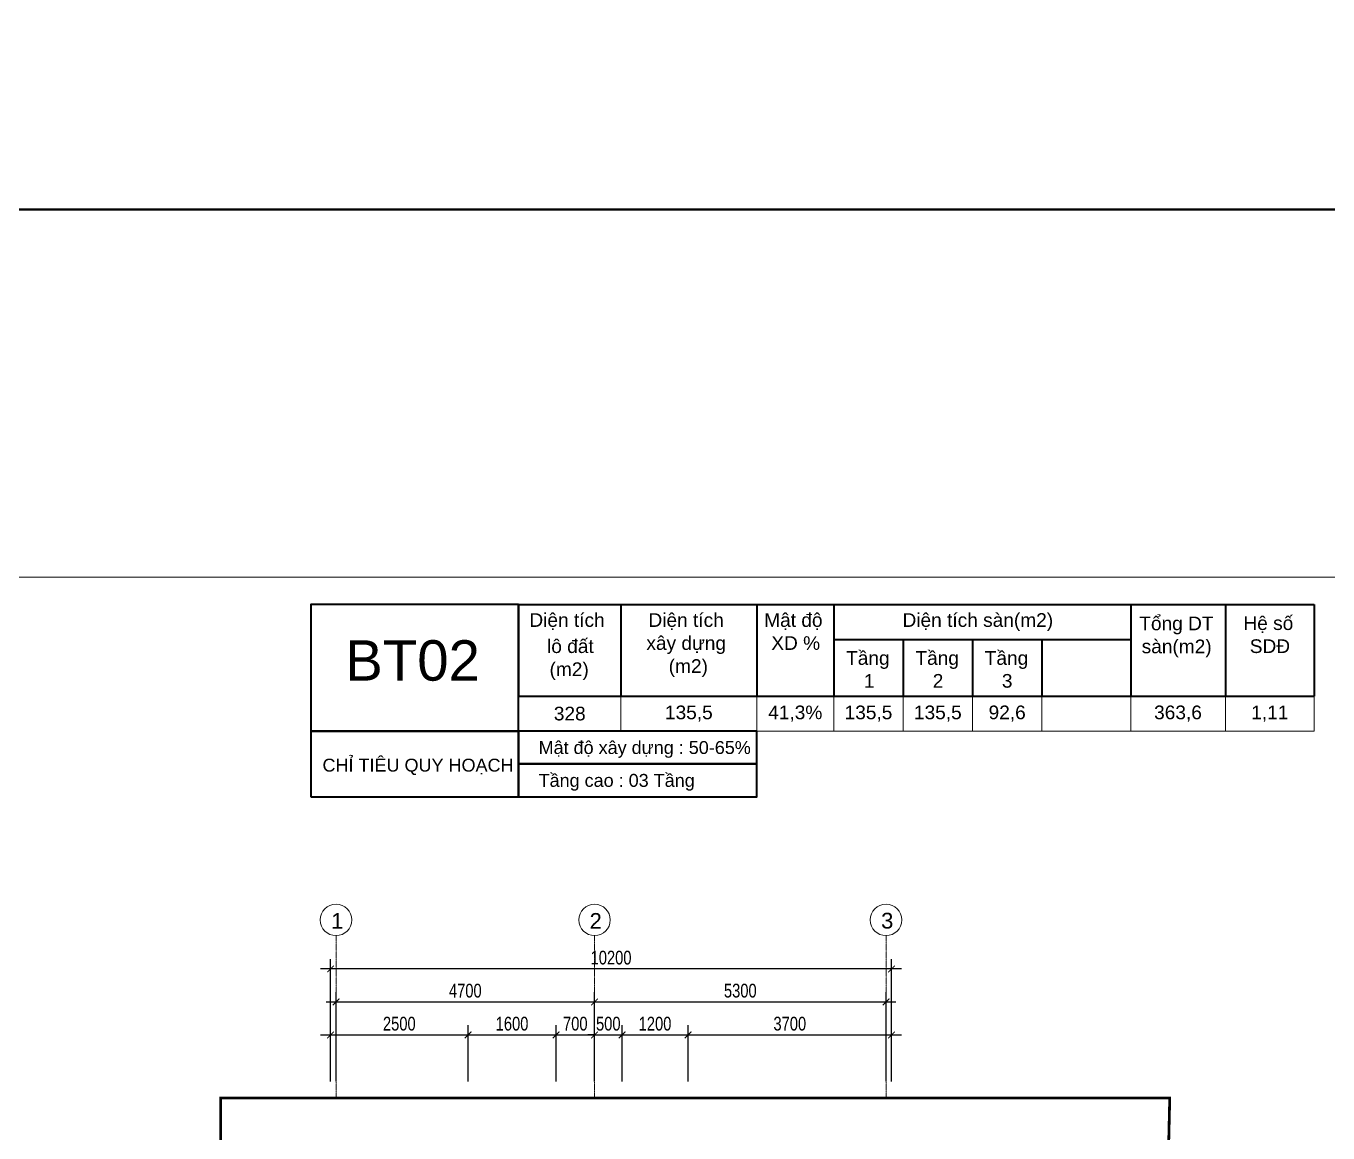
# Model space of a CAD drawing. Header units: millimetres. Extents: x 33748 to 451939, y -263262 to 62681.
# Drawn here: x 202985 to 226657, y -6481 to 13633 of the extents above; entities that cross this region are included whole.
import ezdxf
from ezdxf.enums import TextEntityAlignment as Align
from ezdxf.xclip import XClip

# ---------------------------------------------------------------- set-up
doc = ezdxf.new("R2010")
doc.units = ezdxf.units.MM
doc.header["$PDMODE"] = 98
doc.linetypes.add('CENTER', pattern=[50.8, 31.75, -6.35, 6.35, -6.35])
doc.linetypes.add('HIDDEN', pattern=[0.375, 0.25, -0.125])
doc.layers.get('Defpoints').update_dxf_attribs({"color": 202, "lineweight": 13})
for name, color, linetype, lineweight in [('-CENTER', 143, 'CENTER', 13), ('-CONCRETE', 1, 'Continuous', 35), ('-KH', 143, 'Continuous', 13), ('-LINE1', 7, 'Continuous', 18), ('-RANH GIOI KHU DAT', 12, 'CENTER', 18), ('-TEXT', 7, 'Continuous', 15), ('-WALL', 4, 'Continuous', 35)]:
    doc.layers.add(name, color=color, linetype=linetype, lineweight=lineweight)
doc.layers.add('12. NET DIM', color=9, linetype='Continuous')
doc.styles.add('1', font='arial.ttf')
doc.styles.add('AVANH', font='', dxfattribs={"width": 0.8})
doc.styles.get("Standard").update_dxf_attribs({"font": 'arial.ttf'})
doc.styles.get('AVANH').set_extended_font_data('.VnAvantH')
doc.dimstyles.new('C_100A3', dxfattribs={"dimscale": 100, "dimtxt": 2.5, "dimasz": 1.2, "dimexe": 1.8, "dimexo": 0, "dimgap": 0.75, "dimtad": 1, "dimdec": 0, "dimzin": 0, "dimdsep": 46, "dimtxsty": 'AVANH', "dimblk": 'ARCHTICK', "dimcen": 0, "dimdle": 1.8, "dimclrd": 256, "dimclre": 256, "dimclrt": 7, "dimadec": 0, "dimazin": 0, "dimtfac": 0.0001, "dimtdec": 0, "dimtix": 1, "dimtmove": 2, "dimatfit": 3, "dimldrblk": 'ARCHTICK', "dimfxl": 1.8, "dimtolj": 1, "dimtzin": 0, "dimarcsym": 0})

# ---------------------------------------------------------------- blocks, each defined once
blk = doc.blocks.new('A$C37A47670')
at = {"layer": '-WALL'}
for p, q in [((0, 1905), (16565, 1905)), ((0, 1905), (0, 0)), ((2134, 1905), (2134, 0)), ((4959, 1905), (4959, 0)), ((6565, 1905), (6565, 0)), ((12744, 1905), (12744, 0)), ((14715, 1905), (14715, 0)), ((16565, 1905), (16565, 0)), ((6565, 1180), (12744, 1180)), ((8008, 1180), (8008, 0)), ((9451, 1180), (9451, 0)), ((10894, 1180), (10894, 0)), ((0, 0), (16565, 0))]:
    blk.add_line(p, q, dxfattribs=at)
for s, height, p in [('Diện tích', 284.5, (227, 1443)), ('Diện tích', 284.5, (2706, 1443)), ('Mật độ', 284.5, (5115, 1443)), ('Diện tích sàn(m2)', 284.48, (7994, 1443)), ('Tổng DT', 284.5, (12923, 1373)), ('Hệ số', 284.5, (15091, 1378)), (' lô đất', 284.5, (484, 899)), ('xây dựng', 284.5, (2663, 964)), ('XD %%%', 284.5, (5263, 964)), ('sàn(m2)', 284.5, (12973, 894)), ('SDĐ', 284.5, (15223, 899)), ('Tầng', 284.5, (6820, 653)), ('Tầng', 284.5, (8263, 653)), ('Tầng', 284.5, (9706, 653)), ('(m2)', 284.5, (647, 420)), ('(m2)', 284.5, (3127, 485)), ('1', 284, (7192, 178)), ('2', 284, (8624, 178)), ('3', 284, (10063, 178))]:
    blk.add_text(s, height=height, dxfattribs=at).set_placement(p)
blk = doc.blocks.new('A$Cc865fbe0')
at = {"layer": '-WALL'}
for points in [[(0, 0), (3775, 0), (3775, 1194), (0, 1194)], [(3775, 597), (8107, 597), (8107, 1194), (3775, 1194)], [(3775, 0), (8107, 0), (8107, 597), (3775, 597)]]:
    blk.add_lwpolyline(points, close=True, dxfattribs=at)
for s, p in [('Mật độ xây dựng : 50-65%%%', (4141, 778)), ('CHỈ TIÊU QUY HOẠCH', (212, 458)), ('Tầng cao : 03 Tầng', (4141, 181))]:
    blk.add_text(s, height=234.37, dxfattribs=at).set_placement(p)
blk = doc.blocks.new('_ARCHTICK')
at = {"const_width": 0.15}
blk.add_lwpolyline([(-0.5, -0.5), (0.5, 0.5)], dxfattribs=at)
blk = doc.blocks.new('*D123')
at = {"layer": '12. NET DIM', "lineweight": -2, "transparency": 16777216}
for p, q in [((208622, -5549), (208622, -3921)), ((213322, -5549), (213322, -3921)), ((208442, -4101), (213502, -4101))]:
    blk.add_line(p, q, dxfattribs=at)
at = {"layer": 'Defpoints', "color": 0, "transparency": 16777216}
for p in [(213322, -4101), (208622, -5549), (213322, -5549)]:
    blk.add_point(p, dxfattribs=at)
at = {"layer": '12. NET DIM', "lineweight": -2, "transparency": 16777216, "xscale": 120, "yscale": 120, "zscale": 120, "rotation": 180}
blk.add_blockref('_ARCHTICK', (208622, -4101), dxfattribs=at)
at = {"layer": '12. NET DIM', "lineweight": -2, "transparency": 16777216, "xscale": 120, "yscale": 120, "zscale": 120}
blk.add_blockref('_ARCHTICK', (213322, -4101), dxfattribs=at)
at = {"layer": '12. NET DIM', "color": 7, "transparency": 16777216, "insert": (210972, -3897), "char_height": 250, "attachment_point": 5, "style": 'AVANH'}
blk.add_mtext('\\A1;4700', dxfattribs=at)
blk = doc.blocks.new('*D124')
at = {"layer": '12. NET DIM', "lineweight": -2, "transparency": 16777216}
for p, q in [((213322, -5549), (213322, -3921)), ((218622, -5549), (218622, -3921)), ((213142, -4101), (218802, -4101))]:
    blk.add_line(p, q, dxfattribs=at)
at = {"layer": 'Defpoints', "color": 0, "transparency": 16777216}
for p in [(218622, -4101), (213322, -5549), (218622, -5549)]:
    blk.add_point(p, dxfattribs=at)
at = {"layer": '12. NET DIM', "lineweight": -2, "transparency": 16777216, "xscale": 120, "yscale": 120, "zscale": 120, "rotation": 180}
blk.add_blockref('_ARCHTICK', (213322, -4101), dxfattribs=at)
at = {"layer": '12. NET DIM', "lineweight": -2, "transparency": 16777216, "xscale": 120, "yscale": 120, "zscale": 120}
blk.add_blockref('_ARCHTICK', (218622, -4101), dxfattribs=at)
at = {"layer": '12. NET DIM', "color": 7, "transparency": 16777216, "insert": (215972, -3897), "char_height": 250, "attachment_point": 5, "style": 'AVANH'}
blk.add_mtext('\\A1;5300', dxfattribs=at)
blk = doc.blocks.new('*D125')
at = {"layer": '12. NET DIM', "lineweight": -2, "transparency": 16777216}
for p, q in [((218902, -3501), (208342, -3501)), ((208522, -5549), (208522, -3321)), ((218722, -5549), (218722, -3321))]:
    blk.add_line(p, q, dxfattribs=at)
at = {"layer": 'Defpoints', "color": 0, "transparency": 16777216}
for p in [(208522, -3501), (208522, -5549), (218722, -5549)]:
    blk.add_point(p, dxfattribs=at)
at = {"layer": '12. NET DIM', "lineweight": -2, "transparency": 16777216, "xscale": 120, "yscale": 120, "zscale": 120, "rotation": 180}
blk.add_blockref('_ARCHTICK', (208522, -3501), dxfattribs=at)
at = {"layer": '12. NET DIM', "lineweight": -2, "transparency": 16777216, "xscale": 120, "yscale": 120, "zscale": 120}
blk.add_blockref('_ARCHTICK', (218722, -3501), dxfattribs=at)
at = {"layer": '12. NET DIM', "color": 7, "transparency": 16777216, "insert": (213622, -3297), "char_height": 250, "attachment_point": 5, "style": 'AVANH'}
blk.add_mtext('\\A1;10200', dxfattribs=at)
blk = doc.blocks.new('*T258')
at = {"layer": '-LINE1', "linetype": 'ByBlock', "lineweight": -2, "transparency": 16777216}
for p, q in [((0, 0), (176.96, 0)), ((0, 0), (0, -25.17)), ((16.05, 0), (16.05, -25.17)), ((34.58, 0), (34.58, -25.17)), ((59.1, 0), (59.1, -25.17)), ((73.04, 0), (73.04, -25.17)), ((85.57, 0), (85.57, -25.17)), ((98.09, 0), (98.09, -25.17)), ((110.62, 0), (110.62, -25.17)), ((126.68, 0), (126.68, -25.17)), ((143.79, 0), (143.79, -25.17)), ((159.84, 0), (159.84, -25.17)), ((176.96, 0), (176.96, -25.17)), ((0, -6.29), (176.96, -6.29)), ((0, -12.59), (176.96, -12.59)), ((0, -18.88), (176.96, -18.88)), ((0, -25.17), (176.96, -25.17))]:
    blk.add_line(p, q, dxfattribs=at)
at = {"layer": '-LINE1', "color": 0, "transparency": 16777216, "char_height": 2.4694}
for s, insert, width, attachment_point in [('{\\fArial|b1|i0|c0;M1 BT', (1.5, -4.79), 13.055, 7), ('{\\fArial|b0|i0|c0;250', (25.32, -3.15), 15.5244, 5), ('{\\fArial|b0|i0|c0;117,6', (46.84, -3.15), 21.5217, 5), ('{\\fArial|b0|i0|c0;47,0%', (66.07, -3.15), 10.9383, 5), ('{\\fArial|b0|i0|c0;117,6', (79.3, -3.15), 9.5272, 5), ('{\\fArial|b0|i0|c0;117,6', (91.83, -3.15), 9.5272, 5), ('{\\fArial|b0|i0|c0;79,3', (104.36, -3.15), 9.5272, 5), ('{\\fArial|b0|i0|c0;314,5', (135.23, -3.15), 14.1133, 5), ('{\\fArial|b0|i0|c0;1,26', (151.82, -3.15), 13.055, 5), ('{\\fArial|b1|i0|c0;49', (168.4, -3.15), 14.1133, 5), ('{\\fArial|b0|i0|c0;', (112.12, -4.79), 13.055, 7), ('{\\fArial|b1|i0|c0;M2 BT', (1.5, -11.09), 13.055, 7), ('{\\fArial|b0|i0|c0;328', (25.32, -9.44), 15.5244, 5), ('{\\fArial|b0|i0|c0;135,5', (46.84, -9.44), 21.5217, 5), ('{\\fArial|b0|i0|c0;41,3%', (66.07, -9.44), 10.9383, 5), ('{\\fArial|b0|i0|c0;135,5', (79.3, -9.44), 9.5272, 5), ('{\\fArial|b0|i0|c0;135,5', (91.83, -9.44), 9.5272, 5), ('{\\fArial|b0|i0|c0;92,6', (104.36, -9.44), 9.5272, 5), ('{\\fArial|b0|i0|c0;363,6', (135.23, -9.44), 14.1133, 5), ('{\\fArial|b0|i0|c0;1,11', (151.82, -9.44), 13.055, 5), ('{\\fArial|b1|i0|c0;6', (168.4, -9.44), 14.1133, 5), ('{\\fArial|b0|i0|c0;', (112.12, -11.09), 13.055, 7), ('{\\fArial|b1|i0|c0;M3 BT', (1.5, -17.38), 13.055, 7), ('{\\fArial|b0|i0|c0;242,5', (25.32, -15.73), 15.5244, 5), ('{\\fArial|b0|i0|c0;107,6', (46.84, -15.73), 21.5217, 5), ('{\\fArial|b0|i0|c0;44,4%', (66.07, -15.73), 10.9383, 5), ('{\\fArial|b0|i0|c0;107,6', (79.3, -15.73), 9.5272, 5), ('{\\fArial|b0|i0|c0;107,6', (91.83, -15.73), 9.5272, 5), ('{\\fArial|b0|i0|c0;78,4', (104.36, -15.73), 9.5272, 5), ('{\\fArial|b0|i0|c0;293,6', (135.23, -15.73), 14.1133, 5), ('{\\fArial|b0|i0|c0;1,21', (151.82, -15.73), 13.055, 5), ('{\\fArial|b1|i0|c0;2', (168.4, -15.73), 14.1133, 5), ('{\\fArial|b0|i0|c0;', (112.12, -17.38), 13.055, 7), ('{\\fArial|b0|i0|c0;367,5', (25.32, -22.02), 15.5244, 5), ('{\\fArial|b0|i0|c0;140', (46.84, -22.02), 21.5217, 5), ('{\\fArial|b0|i0|c0;38,1%', (66.07, -22.02), 10.9383, 5), ('{\\fArial|b0|i0|c0;140', (79.3, -22.02), 9.5272, 5), ('{\\fArial|b0|i0|c0;134', (91.83, -22.02), 9.5272, 5), ('{\\fArial|b0|i0|c0;87', (104.36, -22.02), 9.5272, 5), ('{\\fArial|b0|i0|c0;361', (135.23, -22.02), 14.1133, 5), ('{\\fArial|b0|i0|c0;0,98', (151.82, -22.02), 13.055, 5), ('{\\fArial|b1|i0|c0;2', (168.4, -22.02), 14.1133, 5), ('{\\fArial|b1|i0|c0;M4 BT', (1.5, -23.67), 13.055, 7), ('{\\fArial|b0|i0|c0;', (112.12, -23.67), 13.055, 7)]:
    blk.add_mtext(s, dxfattribs=dict(at, insert=insert, width=width, attachment_point=attachment_point))
blk = doc.blocks.new('Bang tk')
blk.add_blockref('*T258', (0, 25.17))
blk = doc.blocks.new('*D476')
at = {"layer": '12. NET DIM', "lineweight": -2, "transparency": 16777216}
for p, q in [((208342, -4701), (211202, -4701)), ((208522, -5549), (208522, -4521)), ((211022, -5549), (211022, -4521))]:
    blk.add_line(p, q, dxfattribs=at)
at = {"layer": 'Defpoints', "color": 0, "transparency": 16777216}
for p in [(211022, -4701), (208522, -5549), (211022, -5549)]:
    blk.add_point(p, dxfattribs=at)
at = {"layer": '12. NET DIM', "lineweight": -2, "transparency": 16777216, "xscale": 120, "yscale": 120, "zscale": 120, "rotation": 180}
blk.add_blockref('_ARCHTICK', (208522, -4701), dxfattribs=at)
at = {"layer": '12. NET DIM', "lineweight": -2, "transparency": 16777216, "xscale": 120, "yscale": 120, "zscale": 120}
blk.add_blockref('_ARCHTICK', (211022, -4701), dxfattribs=at)
at = {"layer": '12. NET DIM', "color": 7, "transparency": 16777216, "insert": (209772, -4497), "char_height": 250, "attachment_point": 5, "style": 'AVANH'}
blk.add_mtext('\\A1;2500', dxfattribs=at)
blk = doc.blocks.new('*D477')
at = {"layer": '12. NET DIM', "lineweight": -2, "transparency": 16777216}
for p, q in [((210842, -4701), (212802, -4701)), ((211022, -5549), (211022, -4521)), ((212622, -5549), (212622, -4521))]:
    blk.add_line(p, q, dxfattribs=at)
at = {"layer": 'Defpoints', "color": 0, "transparency": 16777216}
for p in [(212622, -4701), (211022, -5549), (212622, -5549)]:
    blk.add_point(p, dxfattribs=at)
at = {"layer": '12. NET DIM', "lineweight": -2, "transparency": 16777216, "xscale": 120, "yscale": 120, "zscale": 120, "rotation": 180}
blk.add_blockref('_ARCHTICK', (211022, -4701), dxfattribs=at)
at = {"layer": '12. NET DIM', "lineweight": -2, "transparency": 16777216, "xscale": 120, "yscale": 120, "zscale": 120}
blk.add_blockref('_ARCHTICK', (212622, -4701), dxfattribs=at)
at = {"layer": '12. NET DIM', "color": 7, "transparency": 16777216, "insert": (211822, -4497), "char_height": 250, "attachment_point": 5, "style": 'AVANH'}
blk.add_mtext('\\A1;1600', dxfattribs=at)
blk = doc.blocks.new('*D478')
at = {"layer": '12. NET DIM', "lineweight": -2, "transparency": 16777216}
for p, q in [((212442, -4701), (213502, -4701)), ((212622, -5549), (212622, -4521)), ((213322, -5549), (213322, -4521))]:
    blk.add_line(p, q, dxfattribs=at)
at = {"layer": 'Defpoints', "color": 0, "transparency": 16777216}
for p in [(213322, -4701), (212622, -5549), (213322, -5549)]:
    blk.add_point(p, dxfattribs=at)
at = {"layer": '12. NET DIM', "lineweight": -2, "transparency": 16777216, "xscale": 120, "yscale": 120, "zscale": 120, "rotation": 180}
blk.add_blockref('_ARCHTICK', (212622, -4701), dxfattribs=at)
at = {"layer": '12. NET DIM', "lineweight": -2, "transparency": 16777216, "xscale": 120, "yscale": 120, "zscale": 120}
blk.add_blockref('_ARCHTICK', (213322, -4701), dxfattribs=at)
at = {"layer": '12. NET DIM', "color": 7, "transparency": 16777216, "insert": (212972, -4497), "char_height": 250, "attachment_point": 5, "style": 'AVANH'}
blk.add_mtext('\\A1;700', dxfattribs=at)
blk = doc.blocks.new('*D479')
at = {"layer": '12. NET DIM', "lineweight": -2, "transparency": 16777216}
for p, q in [((213322, -4701), (213202, -4701)), ((213322, -5549), (213322, -4521)), ((213322, -4701), (213822, -4701)), ((213822, -5549), (213822, -4521)), ((213822, -4701), (213942, -4701))]:
    blk.add_line(p, q, dxfattribs=at)
at = {"layer": 'Defpoints', "color": 0, "transparency": 16777216}
for p in [(213822, -4701), (213322, -5549), (213822, -5549)]:
    blk.add_point(p, dxfattribs=at)
at = {"layer": '12. NET DIM', "lineweight": -2, "transparency": 16777216, "xscale": 120, "yscale": 120, "zscale": 120}
blk.add_blockref('_ARCHTICK', (213322, -4701), dxfattribs=at)
at = {"layer": '12. NET DIM', "lineweight": -2, "transparency": 16777216, "xscale": 120, "yscale": 120, "zscale": 120, "rotation": 180}
blk.add_blockref('_ARCHTICK', (213822, -4701), dxfattribs=at)
at = {"layer": '12. NET DIM', "color": 7, "transparency": 16777216, "insert": (213572, -4497), "char_height": 250, "attachment_point": 5, "style": 'AVANH'}
blk.add_mtext('\\A1;500', dxfattribs=at)
blk = doc.blocks.new('*D480')
at = {"layer": '12. NET DIM', "lineweight": -2, "transparency": 16777216}
for p, q in [((213642, -4701), (215202, -4701)), ((213822, -5549), (213822, -4521)), ((215022, -5549), (215022, -4521))]:
    blk.add_line(p, q, dxfattribs=at)
at = {"layer": 'Defpoints', "color": 0, "transparency": 16777216}
for p in [(215022, -4701), (213822, -5549), (215022, -5549)]:
    blk.add_point(p, dxfattribs=at)
at = {"layer": '12. NET DIM', "lineweight": -2, "transparency": 16777216, "xscale": 120, "yscale": 120, "zscale": 120, "rotation": 180}
blk.add_blockref('_ARCHTICK', (213822, -4701), dxfattribs=at)
at = {"layer": '12. NET DIM', "lineweight": -2, "transparency": 16777216, "xscale": 120, "yscale": 120, "zscale": 120}
blk.add_blockref('_ARCHTICK', (215022, -4701), dxfattribs=at)
at = {"layer": '12. NET DIM', "color": 7, "transparency": 16777216, "insert": (214422, -4497), "char_height": 250, "attachment_point": 5, "style": 'AVANH'}
blk.add_mtext('\\A1;1200', dxfattribs=at)
blk = doc.blocks.new('*D481')
at = {"layer": '12. NET DIM', "lineweight": -2, "transparency": 16777216}
for p, q in [((214842, -4701), (218902, -4701)), ((215022, -5549), (215022, -4521)), ((218722, -5549), (218722, -4521))]:
    blk.add_line(p, q, dxfattribs=at)
at = {"layer": 'Defpoints', "color": 0, "transparency": 16777216}
for p in [(218722, -4701), (215022, -5549), (218722, -5549)]:
    blk.add_point(p, dxfattribs=at)
at = {"layer": '12. NET DIM', "lineweight": -2, "transparency": 16777216, "xscale": 120, "yscale": 120, "zscale": 120, "rotation": 180}
blk.add_blockref('_ARCHTICK', (215022, -4701), dxfattribs=at)
at = {"layer": '12. NET DIM', "lineweight": -2, "transparency": 16777216, "xscale": 120, "yscale": 120, "zscale": 120}
blk.add_blockref('_ARCHTICK', (218722, -4701), dxfattribs=at)
at = {"layer": '12. NET DIM', "color": 7, "transparency": 16777216, "insert": (216872, -4497), "char_height": 250, "attachment_point": 5, "style": 'AVANH'}
blk.add_mtext('\\A1;3700', dxfattribs=at)

msp = doc.modelspace()

# ---------------------------------------------------------------- linework, layer by layer
at = {"layer": '-CENTER', "ltscale": 0.1}
for p, q in [((208622, -5869), (208622, -2895.6)), ((213321.7, -5869), (213321.7, -2895.6)), ((218622, -5869), (218622, -2895.6))]:
    msp.add_line(p, q, dxfattribs=at)
at = {"layer": '-CONCRETE', "color": 1}
for points in [[(123413.8, 62681.4), (451939.1, 62681.4), (451939.1, 10302.6), (123413.8, 10302.6)], [(123413.8, 10302.6), (451939.1, 10302.6), (451939.1, -42076.2), (123413.8, -42076.2)]]:
    msp.add_lwpolyline(points, close=True, dxfattribs=at)
at = {"layer": '-KH'}
for centre in [(208622, -2609.3), (213321.7, -2609.3), (218622, -2609.3)]:
    msp.add_circle(centre, 286.3, dxfattribs=at)
at = {"layer": '-RANH GIOI KHU DAT', "linetype": 'HIDDEN', "ltscale": 10, "const_width": 50}
msp.add_lwpolyline([(206522, -5844.8), (223780.5, -5844.8), (223431.5, -20846.1), (218315.2, -25844.8), (206522, -25844.8), (206522, -5844.8)], dxfattribs=at)
at = {"layer": '-WALL'}
msp.add_lwpolyline([(211938.7, 3118.9), (208163.4, 3118.9), (208163.4, 821.7), (211938.7, 821.7)], close=True, dxfattribs=at)
at = {"layer": 'Defpoints'}
msp.add_lwpolyline([(226907.2, -29645.1), (226907.2, 3618.9), (179867.2, 3618.9), (179867.2, -29645.1)], close=True, dxfattribs=at)

# ---------------------------------------------------------------- block references
at = {"layer": '-CENTER'}
msp.add_blockref('A$Cc865fbe0', (208163.4, -372.8), dxfattribs=at)
at = {"layer": '-TEXT'}
ref = msp.add_blockref('Bang tk', (210323.2, -444.7), dxfattribs=dict(at, xscale=100.6227567843635, yscale=100.6227567843635, zscale=100.6227567843635))
XClip(ref).set_block_clipping_path([(16.055, 12.5851851852), (159.8444444444, 18.8777777778)])
at = {"layer": '-WALL', "xscale": 0.8734614304198234, "yscale": 0.8734614304198234, "zscale": 0.8734614304198234}
msp.add_blockref('A$C37A47670', (211938.7, 1454.8), dxfattribs=at)

# ---------------------------------------------------------------- texts
at = {"layer": '-TEXT', "color": 4, "style": '1'}
msp.add_text('BT02', height=733.71, dxfattribs=at).set_placement((210013.6, 1518), align=Align.BOTTOM_CENTER)
at = {"layer": '-TEXT', "color": 2, "style": '1'}
for s, p in [('1', (208643.8, -2628.6)), ('2', (213343.5, -2628.6)), ('3', (218643.8, -2623.5))]:
    msp.add_text(s, height=286.3, dxfattribs=at).set_placement(p, align=Align.MIDDLE_CENTER)

# ---------------------------------------------------------------- dimensions: what is measured, and where the dimension line sits
at = {"layer": '12. NET DIM'}
for base, p1, p2, picture, middle in [((208522, -3500.9), (218722, -5549.3), (208522, -5549.3), '*D125', (213622, -3296.6)), ((213321.7, -4100.9), (208622, -5549.3), (213321.7, -5549.3), '*D123', (210971.8, -3896.6)), ((218622, -4100.9), (213321.7, -5549.3), (218622, -5549.3), '*D124', (215971.8, -3896.6)), ((211021.7, -4700.9), (208522, -5549.3), (211021.7, -5549.3), '*D476', (209771.8, -4496.6)), ((212621.7, -4700.9), (211021.7, -5549.3), (212621.7, -5549.3), '*D477', (211821.7, -4496.6)), ((213321.7, -4700.9), (212621.7, -5549.3), (213321.7, -5549.3), '*D478', (212971.7, -4496.6)), ((213821.7, -4700.9), (213321.7, -5549.3), (213821.7, -5549.3), '*D479', (213571.7, -4496.6)), ((215021.7, -4700.9), (213821.7, -5549.3), (215021.7, -5549.3), '*D480', (214421.7, -4496.6)), ((218722, -4700.9), (215021.7, -5549.3), (218722, -5549.3), '*D481', (216871.8, -4496.6))]:
    dim = msp.add_linear_dim(base=base, p1=p1, p2=p2, dimstyle='C_100A3', dxfattribs=at)
    dim.commit()
    dim.dimension.update_dxf_attribs({"geometry": picture, "text_midpoint": middle})

doc.saveas('drawing.dxf')
